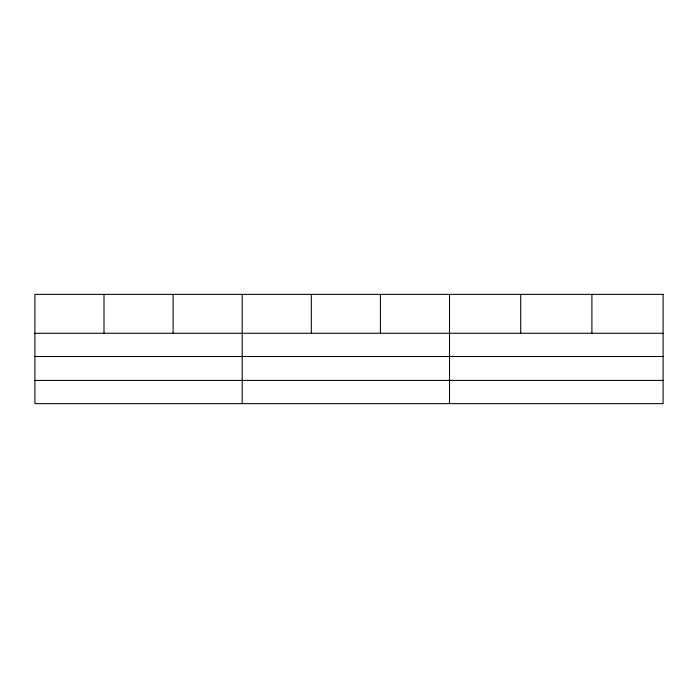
<?xml version="1.0" encoding="UTF-8"?>
<svg xmlns="http://www.w3.org/2000/svg" width="698" height="698" viewBox="0 0 698 698"><rect width="100%" height="100%" fill="white"/><g stroke="black" fill="none" stroke-linecap="round" stroke-linejoin="round"><path stroke-width="1.05" d="M34.9 333.269L663.1 333.269M34.9 356.495L663.1 356.495M34.9 380.419L663.1 380.419M591.904 294.364L591.904 333.269M520.708 294.364L520.708 333.269M449.512 294.364L449.512 403.636M380.41 294.364L380.41 333.269M311.308 294.364L311.308 333.269M242.206 294.364L242.206 403.636M173.104 294.364L173.104 333.269M104.002 294.364L104.002 333.269M663.1 294.364L34.9 294.364L34.9 403.636L663.1 403.636L663.1 294.364"/></g></svg>
